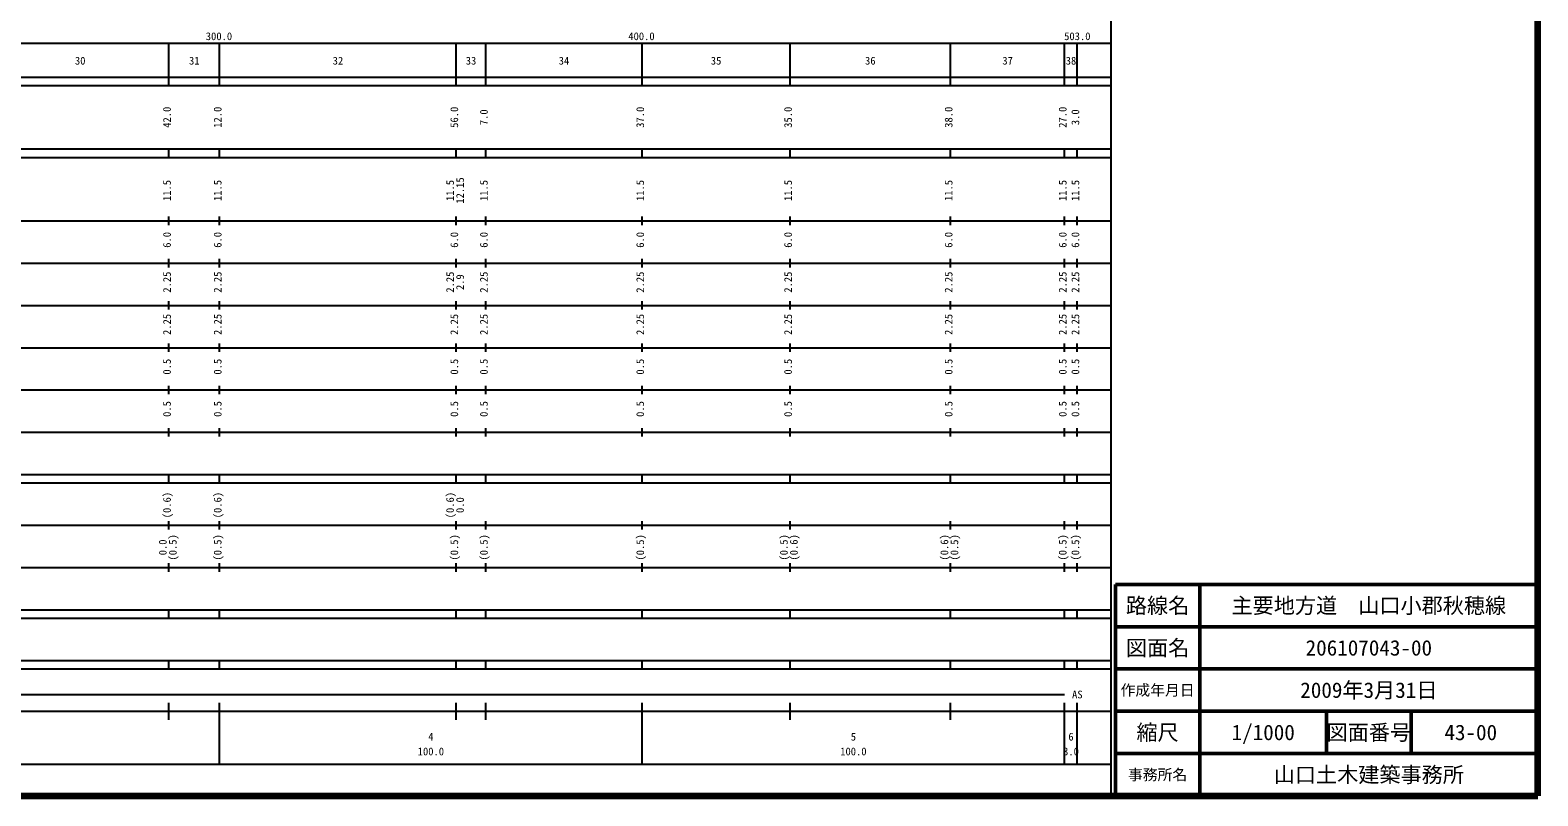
# Model space of a CAD drawing. Units: millimetres on the paper, enlarged 1000 times. Extents: x 40000 to 680000, y 20000 to 380000.
# Drawn here: x 323153 to 680000, y 20000 to 201099 of the extents above; entities that cross this region are included whole.
import ezdxf
from ezdxf.enums import TextEntityAlignment as Align

# ---------------------------------------------------------------- set-up
doc = ezdxf.new("R2010")
doc.units = ezdxf.units.MM
doc.header["$LTSCALE"] = 1000
for name, color, linetype, lineweight in [('M-TTL', 2, 'Continuous', 140), ('M-TTL-BAND', 7, 'Continuous', 25), ('M-TTL-FRAM', 2, 'Continuous', 50), ('M-TTL-LINE', 7, 'Continuous', 50)]:
    doc.layers.add(name, color=color, linetype=linetype, lineweight=lineweight)
doc.layers.add('M-TTL-TXT', color=7, linetype='Continuous')
doc.styles.add('ＭＳ ゴシック', font='')
doc.styles.get('ＭＳ ゴシック').set_extended_font_data('MS Gothic')

msp = doc.modelspace()

# ---------------------------------------------------------------- linework, layer by layer
at = {"layer": 'M-TTL'}
for p, q in [((680000, 20000), (680000, 380000)), ((40000, 20000), (680000, 20000))]:
    msp.add_line(p, q, dxfattribs=at)
at = {"layer": 'M-TTL-BAND'}
for p, q in [((579000, 20000), (579000, 370000)), ((68000, 198000), (579000, 198000)), ((356000, 188000), (356000, 198000)), ((368000, 188000), (368000, 198000)), ((424000, 188000), (424000, 198000)), ((431000, 188000), (431000, 198000)), ((468000, 188000), (468000, 198000)), ((503000, 188000), (503000, 198000)), ((541000, 188000), (541000, 198000)), ((568000, 188000), (568000, 198000)), ((571000, 188000), (571000, 198000)), ((40000, 190000), (579000, 190000)), ((40000, 188000), (579000, 188000)), ((40000, 173000), (579000, 173000)), ((356000, 171000), (356000, 173000)), ((368000, 171000), (368000, 173000)), ((424000, 171000), (424000, 173000)), ((431000, 171000), (431000, 173000)), ((468000, 171000), (468000, 173000)), ((503000, 171000), (503000, 173000)), ((541000, 171000), (541000, 173000)), ((568000, 171000), (568000, 173000)), ((571000, 171000), (571000, 173000)), ((40000, 171000), (579000, 171000)), ((40000, 156000), (579000, 156000)), ((356000, 155000), (356000, 157000)), ((368000, 155000), (368000, 157000)), ((424000, 155000), (424000, 157000)), ((431000, 155000), (431000, 157000)), ((468000, 155000), (468000, 157000)), ((503000, 155000), (503000, 157000)), ((541000, 155000), (541000, 157000)), ((568000, 155000), (568000, 157000)), ((571000, 155000), (571000, 157000)), ((356000, 145000), (356000, 147000)), ((368000, 145000), (368000, 147000)), ((424000, 145000), (424000, 147000)), ((431000, 145000), (431000, 147000)), ((468000, 145000), (468000, 147000)), ((503000, 145000), (503000, 147000)), ((541000, 145000), (541000, 147000)), ((568000, 145000), (568000, 147000)), ((571000, 145000), (571000, 147000)), ((46000, 146000), (579000, 146000)), ((52000, 136000), (579000, 136000)), ((356000, 135000), (356000, 137000)), ((368000, 135000), (368000, 137000)), ((424000, 135000), (424000, 137000)), ((431000, 135000), (431000, 137000)), ((468000, 135000), (468000, 137000)), ((503000, 135000), (503000, 137000)), ((541000, 135000), (541000, 137000)), ((568000, 135000), (568000, 137000)), ((571000, 135000), (571000, 137000)), ((46000, 126000), (579000, 126000)), ((356000, 125000), (356000, 127000)), ((368000, 125000), (368000, 127000)), ((424000, 125000), (424000, 127000)), ((431000, 125000), (431000, 127000)), ((468000, 125000), (468000, 127000)), ((503000, 125000), (503000, 127000)), ((541000, 125000), (541000, 127000)), ((568000, 125000), (568000, 127000)), ((571000, 125000), (571000, 127000)), ((52000, 116000), (579000, 116000)), ((356000, 115000), (356000, 117000)), ((368000, 115000), (368000, 117000)), ((424000, 115000), (424000, 117000)), ((431000, 115000), (431000, 117000)), ((468000, 115000), (468000, 117000)), ((503000, 115000), (503000, 117000)), ((541000, 115000), (541000, 117000)), ((568000, 115000), (568000, 117000)), ((571000, 115000), (571000, 117000)), ((46000, 106000), (579000, 106000)), ((356000, 105000), (356000, 107000)), ((368000, 105000), (368000, 107000)), ((424000, 105000), (424000, 107000)), ((431000, 105000), (431000, 107000)), ((468000, 105000), (468000, 107000)), ((503000, 105000), (503000, 107000)), ((541000, 105000), (541000, 107000)), ((568000, 105000), (568000, 107000)), ((571000, 105000), (571000, 107000)), ((40000, 96000), (579000, 96000)), ((40000, 94000), (579000, 94000)), ((356000, 94000), (356000, 96000)), ((368000, 94000), (368000, 96000)), ((424000, 94000), (424000, 96000)), ((431000, 94000), (431000, 96000)), ((468000, 94000), (468000, 96000)), ((503000, 94000), (503000, 96000)), ((541000, 94000), (541000, 96000)), ((568000, 94000), (568000, 96000)), ((571000, 94000), (571000, 96000)), ((49000, 84000), (579000, 84000)), ((356000, 83000), (356000, 85000)), ((368000, 83000), (368000, 85000)), ((424000, 83000), (424000, 85000)), ((431000, 83000), (431000, 85000)), ((468000, 83000), (468000, 85000)), ((503000, 83000), (503000, 85000)), ((541000, 83000), (541000, 85000)), ((568000, 83000), (568000, 85000)), ((571000, 83000), (571000, 85000)), ((356000, 73000), (356000, 75000)), ((368000, 73000), (368000, 75000)), ((424000, 73000), (424000, 75000)), ((431000, 73000), (431000, 75000)), ((468000, 73000), (468000, 75000)), ((503000, 73000), (503000, 75000)), ((541000, 73000), (541000, 75000)), ((568000, 73000), (568000, 75000)), ((571000, 73000), (571000, 75000)), ((40000, 74000), (579000, 74000)), ((40000, 64000), (579000, 64000)), ((40000, 62000), (579000, 62000)), ((356000, 62000), (356000, 64000)), ((368000, 62000), (368000, 64000)), ((424000, 62000), (424000, 64000)), ((431000, 62000), (431000, 64000)), ((468000, 62000), (468000, 64000)), ((503000, 62000), (503000, 64000)), ((541000, 62000), (541000, 64000)), ((568000, 62000), (568000, 64000)), ((571000, 62000), (571000, 64000)), ((40000, 52000), (579000, 52000)), ((40000, 50000), (579000, 50000)), ((356000, 50000), (356000, 52000)), ((368000, 50000), (368000, 52000)), ((424000, 50000), (424000, 52000)), ((431000, 50000), (431000, 52000)), ((468000, 50000), (468000, 52000)), ((503000, 50000), (503000, 52000)), ((541000, 50000), (541000, 52000)), ((568000, 50000), (568000, 52000)), ((571000, 50000), (571000, 52000)), ((71000, 44000), (568000, 44000)), ((40000, 40000), (579000, 40000)), ((356000, 38000), (356000, 42000)), ((368000, 27500), (368000, 42000)), ((424000, 38000), (424000, 42000)), ((431000, 38000), (431000, 42000)), ((468000, 27500), (468000, 42000)), ((503000, 38000), (503000, 42000)), ((541000, 38000), (541000, 42000)), ((568000, 27500), (568000, 42000)), ((571000, 27500), (571000, 42000)), ((68000, 27500), (579000, 27500))]:
    msp.add_line(p, q, dxfattribs=at)
at = {"layer": 'M-TTL-FRAM'}
for p, q in [((680000, 70000), (580000, 70000)), ((580000, 70000), (580000, 20000))]:
    msp.add_line(p, q, dxfattribs=at)
at = {"layer": 'M-TTL-LINE'}
for p, q in [((600000, 70000), (600000, 20000)), ((680000, 60000), (580000, 60000)), ((680000, 50000), (580000, 50000)), ((680000, 40000), (580000, 40000)), ((630000, 40000), (630000, 30000)), ((650000, 40000), (650000, 30000)), ((680000, 30000), (580000, 30000))]:
    msp.add_line(p, q, dxfattribs=at)

# ---------------------------------------------------------------- texts
at = {"layer": 'M-TTL-BAND', "style": 'ＭＳ ゴシック'}
for s, p in [('300.0', (367844, 198195)), ('400.0', (467844, 198195)), ('503.0', (571000, 198195)), ('30', (335000, 192405)), ('31', (362000, 192405)), ('32', (396000, 192405)), ('33', (427500, 192405)), ('34', (449500, 192405)), ('35', (485500, 192405)), ('36', (522000, 192405)), ('37', (554500, 192405)), ('38', (569500, 192405)), ('AS', (571000, 42500)), ('4', (418000, 32523)), ('5', (518000, 32523)), ('6', (569500, 32523)), ('100.0', (418000, 29033)), ('100.0', (518000, 29033)), ('3.0', (569500, 29033))]:
    msp.add_text(s, height=1833, dxfattribs=at).set_placement(p, align=Align.BOTTOM_CENTER)
for s, p in [('42.0', (357000, 180500)), ('12.0', (369000, 180500)), ('56.0', (425000, 180500)), ('7.0', (432000, 180500)), ('37.0', (469000, 180500)), ('35.0', (504000, 180500)), ('38.0', (542000, 180500)), ('27.0', (569000, 180500)), ('3.0', (572000, 180500)), ('11.5', (357000, 163174)), ('11.5', (369000, 163174)), ('11.5', (424000, 163174)), ('12.15', (426370, 163174)), ('11.5', (432000, 163174)), ('11.5', (469000, 163174)), ('11.5', (504000, 163174)), ('11.5', (542000, 163174)), ('11.5', (569000, 163174)), ('11.5', (572000, 163174)), ('6.0', (357000, 151500)), ('6.0', (369000, 151500)), ('6.0', (425000, 151500)), ('6.0', (432000, 151500)), ('6.0', (469000, 151500)), ('6.0', (504000, 151500)), ('6.0', (542000, 151500)), ('6.0', (569000, 151500)), ('6.0', (572000, 151500)), ('2.25', (357000, 141500)), ('2.25', (369000, 141500)), ('2.25', (424000, 141500)), ('2.9', (426370, 141500)), ('2.25', (432000, 141500)), ('2.25', (469000, 141500)), ('2.25', (504000, 141500)), ('2.25', (542000, 141500)), ('2.25', (569000, 141500)), ('2.25', (572000, 141500)), ('2.25', (357000, 131500)), ('2.25', (369000, 131500)), ('2.25', (425000, 131500)), ('2.25', (432000, 131500)), ('2.25', (469000, 131500)), ('2.25', (504000, 131500)), ('2.25', (542000, 131500)), ('2.25', (569000, 131500)), ('2.25', (572000, 131500)), ('0.5', (357000, 121500)), ('0.5', (369000, 121500)), ('0.5', (425000, 121500)), ('0.5', (432000, 121500)), ('0.5', (469000, 121500)), ('0.5', (504000, 121500)), ('0.5', (542000, 121500)), ('0.5', (569000, 121500)), ('0.5', (572000, 121500)), ('0.5', (357000, 111500)), ('0.5', (369000, 111500)), ('0.5', (425000, 111500)), ('0.5', (432000, 111500)), ('0.5', (469000, 111500)), ('0.5', (504000, 111500)), ('0.5', (542000, 111500)), ('0.5', (569000, 111500)), ('0.5', (572000, 111500)), ('(0.6)', (357000, 88764)), ('(0.6)', (369000, 88764)), ('(0.6)', (424000, 88764)), ('0.0', (426370, 88764)), ('0.0', (356000, 78764)), ('(0.5)', (358370, 78764)), ('(0.5)', (369000, 78764)), ('(0.5)', (425000, 78764)), ('(0.5)', (432000, 78764)), ('(0.5)', (469000, 78764)), ('(0.5)', (503000, 78764)), ('(0.6)', (505370, 78764)), ('(0.6)', (541000, 78764)), ('(0.5)', (543370, 78764)), ('(0.5)', (569000, 78764)), ('(0.5)', (572000, 78764))]:
    msp.add_text(s, height=1833, rotation=90, dxfattribs=at).set_placement(p, align=Align.BOTTOM_CENTER)
at = {"layer": 'M-TTL-TXT', "style": 'ＭＳ ゴシック'}
for s, height, p in [('路線名', 3666, (590000, 65000)), ('路線名', 3666, (590000, 65000)), ('主要地方道\u3000山口小郡秋穂線', 3666, (640000, 65000)), ('図面名', 3666, (590000, 55000)), ('図面名', 3666, (590000, 55000)), ('206107043-00', 3666, (640000, 55000)), ('作成年月日', 2566, (590000, 45000)), ('作成年月日', 2566, (590000, 45000)), ('2009年3月31日', 3666, (640000, 45000)), ('縮尺', 3666, (590000, 35000)), ('縮尺', 3666, (590000, 35000)), ('1/1000', 3666, (615000, 35000)), ('図面番号', 3666, (640000, 35000)), ('図面番号', 3666, (640000, 35000)), ('43-00', 3666, (664125, 35000)), ('事務所名', 2566, (590000, 25000)), ('事務所名', 2566, (590000, 25000)), ('山口土木建築事務所', 3666, (640000, 25000))]:
    msp.add_text(s, height=height, dxfattribs=at).set_placement(p, align=Align.MIDDLE_CENTER)

doc.saveas('drawing.dxf')
